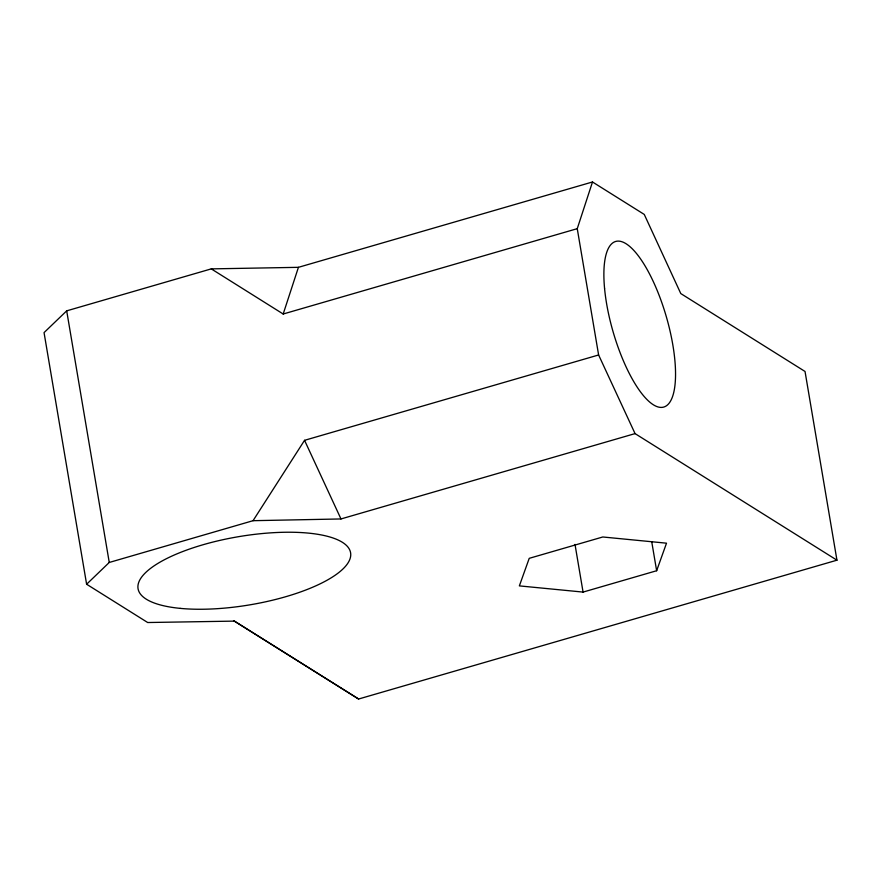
<?xml version="1.0" encoding="UTF-8"?>
<svg xmlns="http://www.w3.org/2000/svg" width="881" height="881" viewBox="0 0 881 881"><rect width="100%" height="100%" fill="white"/><g stroke="black" fill="none" stroke-linecap="round" stroke-linejoin="round"><path stroke-width="1.32" d="M211.275 268.881L283.186 314.01L298.428 267.328L592.495 181.982L644.264 214.435L680.793 293.571L805.036 371.474L836.95 560.184L358.6 699.018L234.357 621.116L147.7 622.526L86.613 584.235L44.05 332.611L66.692 310.85L211.275 268.881L298.428 267.328M836.95 560.184L635.058 433.606L598.617 354.977L577.253 228.664L592.495 181.982M656.642 570.734L666.51 543.181L602.802 536.981L529.228 558.334L519.361 585.887L583.068 592.087L656.642 570.734L651.709 541.595M86.613 584.235L109.255 562.463L253.045 520.693L304.551 440.324L598.617 354.977M283.186 314.01L577.253 228.664M253.045 520.693L340.98 518.953L635.058 433.606M233.85 620.764L358.6 699.018M304.551 440.324L340.98 518.953M575.007 544.414L583.068 592.087M66.692 310.85L109.255 562.463M604.586 288.605A86.217 27.663 73.8 0 0 663.393 407.154A86.217 27.663 73.8 0 0 651.125 277.052A86.217 27.663 73.8 0 0 604.586 288.605M180.153 608.364A107.768 34.546 -9.6 0 0 349.933 559.083A107.768 34.546 -9.6 0 0 202.927 544.777A107.768 34.546 -9.6 0 0 180.153 608.364"/></g></svg>
